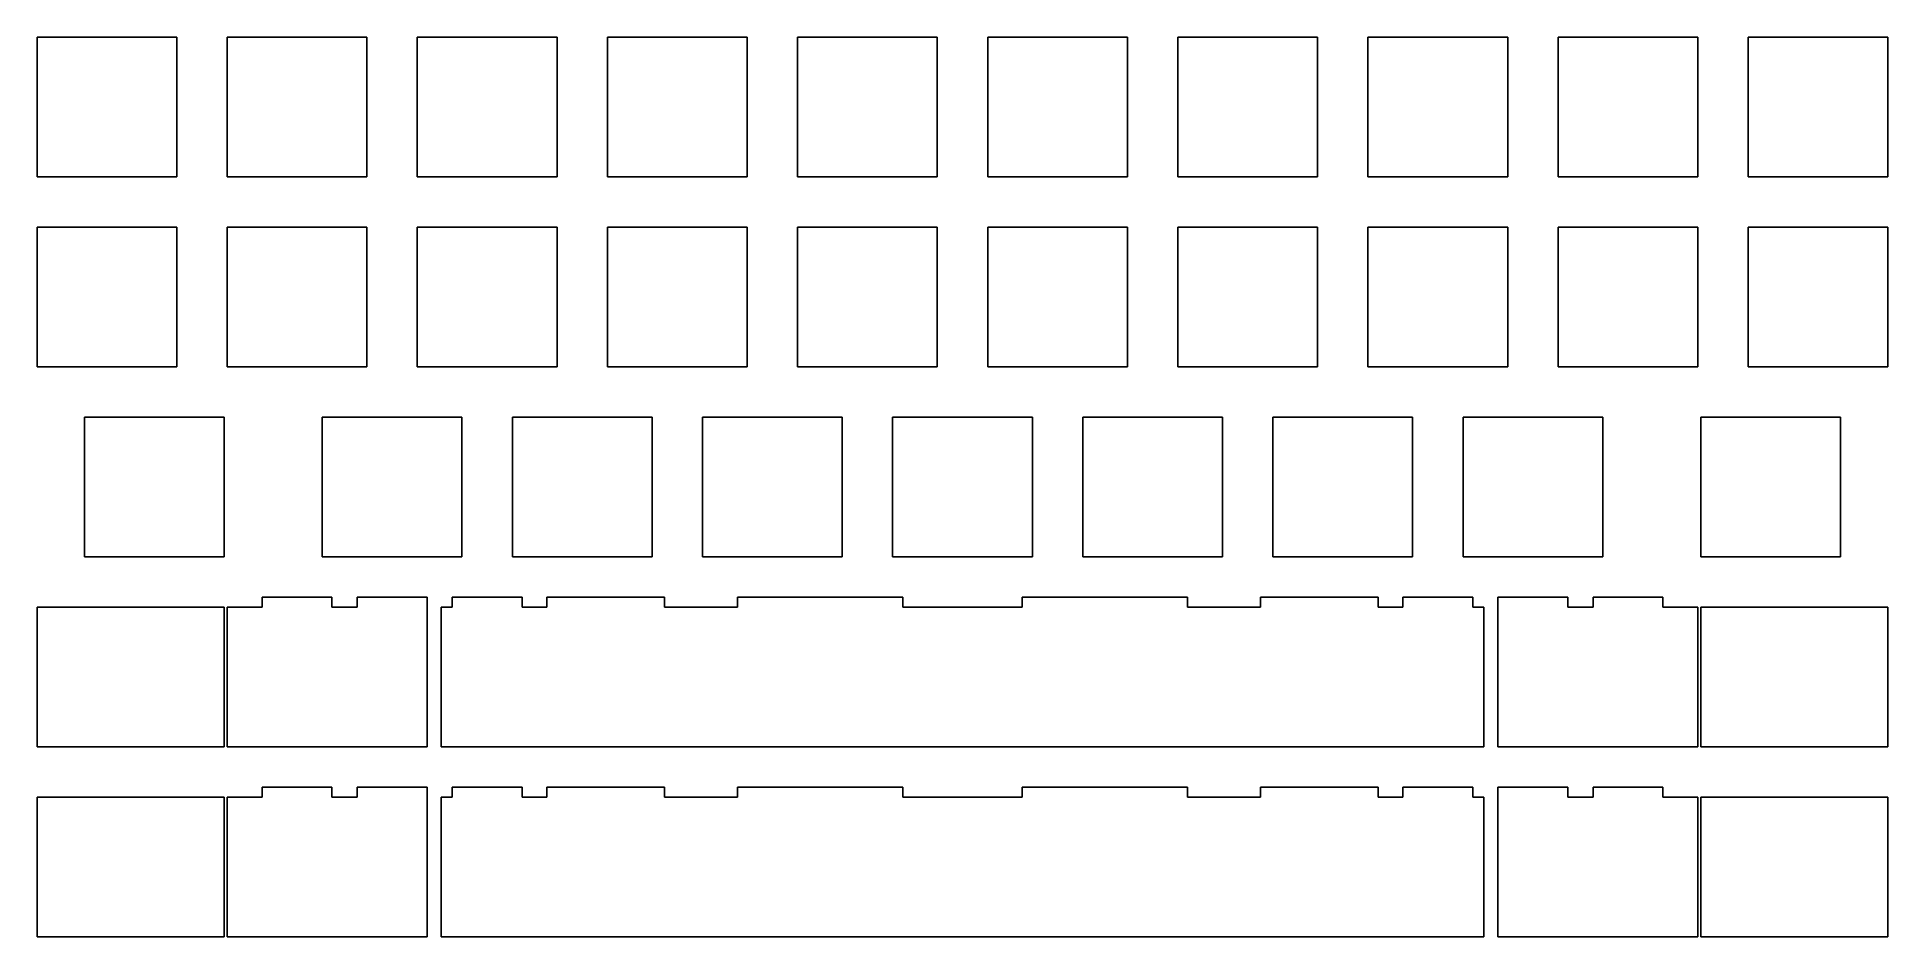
# Model space of a CAD drawing. Header units: millimetres. Extents: x 3 to 188, y -93 to -3.
import ezdxf

# ---------------------------------------------------------------- set-up
doc = ezdxf.new("R2010")
doc.units = ezdxf.units.MM

msp = doc.modelspace()

# ---------------------------------------------------------------- linework, layer by layer
at = {"linetype": 'CONTINUOUS'}
for p, q in [((16.525, -2.525), (2.525, -2.525)), ((2.525, -2.525), (2.525, -16.525)), ((16.525, -16.525), (16.525, -2.525)), ((35.575, -2.525), (21.575, -2.525)), ((21.575, -2.525), (21.575, -16.525)), ((35.575, -16.525), (35.575, -2.525)), ((54.625, -2.525), (40.625, -2.525)), ((40.625, -2.525), (40.625, -16.525)), ((54.625, -16.525), (54.625, -2.525)), ((73.675, -2.525), (59.675, -2.525)), ((59.675, -2.525), (59.675, -16.525)), ((73.675, -16.525), (73.675, -2.525)), ((92.725, -2.525), (78.725, -2.525)), ((78.725, -2.525), (78.725, -16.525)), ((92.725, -16.525), (92.725, -2.525)), ((111.775, -2.525), (97.775, -2.525)), ((97.775, -2.525), (97.775, -16.525)), ((111.775, -16.525), (111.775, -2.525)), ((130.825, -2.525), (116.825, -2.525)), ((116.825, -2.525), (116.825, -16.525)), ((130.825, -16.525), (130.825, -2.525)), ((149.875, -2.525), (135.875, -2.525)), ((135.875, -2.525), (135.875, -16.525)), ((149.875, -16.525), (149.875, -2.525)), ((168.925, -2.525), (154.925, -2.525)), ((154.925, -2.525), (154.925, -16.525)), ((168.925, -16.525), (168.925, -2.525)), ((187.975, -2.525), (173.975, -2.525)), ((173.975, -2.525), (173.975, -16.525)), ((187.975, -16.525), (187.975, -2.525)), ((2.525, -16.525), (16.525, -16.525)), ((21.575, -16.525), (35.575, -16.525)), ((40.625, -16.525), (54.625, -16.525)), ((59.675, -16.525), (73.675, -16.525)), ((78.725, -16.525), (92.725, -16.525)), ((97.775, -16.525), (111.775, -16.525)), ((116.825, -16.525), (130.825, -16.525)), ((135.875, -16.525), (149.875, -16.525)), ((154.925, -16.525), (168.925, -16.525)), ((173.975, -16.525), (187.975, -16.525)), ((16.525, -21.575), (2.525, -21.575)), ((2.525, -21.575), (2.525, -35.575)), ((16.525, -35.575), (16.525, -21.575)), ((35.575, -21.575), (21.575, -21.575)), ((21.575, -21.575), (21.575, -35.575)), ((35.575, -35.575), (35.575, -21.575)), ((54.625, -21.575), (40.625, -21.575)), ((40.625, -21.575), (40.625, -35.575)), ((54.625, -35.575), (54.625, -21.575)), ((73.675, -21.575), (59.675, -21.575)), ((59.675, -21.575), (59.675, -35.575)), ((73.675, -35.575), (73.675, -21.575)), ((92.725, -21.575), (78.725, -21.575)), ((78.725, -21.575), (78.725, -35.575)), ((92.725, -35.575), (92.725, -21.575)), ((111.775, -21.575), (97.775, -21.575)), ((97.775, -21.575), (97.775, -35.575)), ((111.775, -35.575), (111.775, -21.575)), ((130.825, -21.575), (116.825, -21.575)), ((116.825, -21.575), (116.825, -35.575)), ((130.825, -35.575), (130.825, -21.575)), ((149.875, -21.575), (135.875, -21.575)), ((135.875, -21.575), (135.875, -35.575)), ((149.875, -35.575), (149.875, -21.575)), ((168.925, -21.575), (154.925, -21.575)), ((154.925, -21.575), (154.925, -35.575)), ((168.925, -35.575), (168.925, -21.575)), ((187.975, -21.575), (173.975, -21.575)), ((173.975, -21.575), (173.975, -35.575)), ((187.975, -35.575), (187.975, -21.575)), ((2.525, -35.575), (16.525, -35.575)), ((21.575, -35.575), (35.575, -35.575)), ((40.625, -35.575), (54.625, -35.575)), ((59.675, -35.575), (73.675, -35.575)), ((78.725, -35.575), (92.725, -35.575)), ((97.775, -35.575), (111.775, -35.575)), ((116.825, -35.575), (130.825, -35.575)), ((135.875, -35.575), (149.875, -35.575)), ((154.925, -35.575), (168.925, -35.575)), ((173.975, -35.575), (187.975, -35.575)), ((21.2875, -40.625), (7.2875, -40.625)), ((7.2875, -40.625), (7.2875, -54.625)), ((21.2875, -54.625), (21.2875, -40.625)), ((45.1, -40.625), (31.1, -40.625)), ((31.1, -40.625), (31.1, -54.625)), ((45.1, -54.625), (45.1, -40.625)), ((64.15, -40.625), (50.15, -40.625)), ((50.15, -40.625), (50.15, -54.625)), ((64.15, -54.625), (64.15, -40.625)), ((83.2, -40.625), (69.2, -40.625)), ((69.2, -40.625), (69.2, -54.625)), ((83.2, -54.625), (83.2, -40.625)), ((102.25, -40.625), (88.25, -40.625)), ((88.25, -40.625), (88.25, -54.625)), ((102.25, -54.625), (102.25, -40.625)), ((121.3, -40.625), (107.3, -40.625)), ((107.3, -40.625), (107.3, -54.625)), ((121.3, -54.625), (121.3, -40.625)), ((140.35, -40.625), (126.35, -40.625)), ((126.35, -40.625), (126.35, -54.625)), ((140.35, -54.625), (140.35, -40.625)), ((159.4, -40.625), (145.4, -40.625)), ((145.4, -40.625), (145.4, -54.625)), ((159.4, -54.625), (159.4, -40.625)), ((183.2125, -40.625), (169.2125, -40.625)), ((169.2125, -40.625), (169.2125, -54.625)), ((183.2125, -54.625), (183.2125, -40.625)), ((7.2875, -54.625), (21.2875, -54.625)), ((31.1, -54.625), (45.1, -54.625)), ((50.15, -54.625), (64.15, -54.625)), ((69.2, -54.625), (83.2, -54.625)), ((88.25, -54.625), (102.25, -54.625)), ((107.3, -54.625), (121.3, -54.625)), ((126.35, -54.625), (140.35, -54.625)), ((145.4, -54.625), (159.4, -54.625)), ((169.2125, -54.625), (183.2125, -54.625)), ((32.075, -58.675), (25.075, -58.675)), ((25.075, -58.675), (25.075, -59.675)), ((32.075, -59.675), (32.075, -58.675)), ((41.6, -58.675), (34.6, -58.675)), ((34.6, -58.675), (34.6, -59.675)), ((41.6, -73.675), (41.6, -58.675)), ((51.125, -58.675), (44.125, -58.675)), ((44.125, -58.675), (44.125, -59.675)), ((51.125, -59.675), (51.125, -58.675)), ((53.65, -58.675), (53.61825, -58.675)), ((53.61825, -58.675), (53.61825, -59.675)), ((58.38075, -58.675), (53.65, -58.675)), ((60.61825, -58.675), (58.38075, -58.675)), ((60.65, -58.675), (60.61825, -58.675)), ((65.38075, -58.675), (60.65, -58.675)), ((65.38075, -59.675), (65.38075, -58.675)), ((77.49425, -58.675), (72.7, -58.675)), ((72.7, -58.675), (72.7, -59.675)), ((79.7, -58.675), (77.49425, -58.675)), ((82.225, -58.675), (79.7, -58.675)), ((82.25675, -58.675), (82.225, -58.675)), ((84.49425, -58.675), (82.25675, -58.675)), ((89.225, -58.675), (84.49425, -58.675)), ((89.25675, -58.675), (89.225, -58.675)), ((89.25675, -59.675), (89.25675, -58.675)), ((101.275, -58.675), (101.24325, -58.675)), ((101.24325, -58.675), (101.24325, -59.675)), ((106.00575, -58.675), (101.275, -58.675)), ((108.24325, -58.675), (106.00575, -58.675)), ((108.275, -58.675), (108.24325, -58.675)), ((110.8, -58.675), (108.275, -58.675)), ((113.00575, -58.675), (110.8, -58.675)), ((117.8, -58.675), (113.00575, -58.675)), ((117.8, -59.675), (117.8, -58.675)), ((129.88175, -58.675), (125.11925, -58.675)), ((125.11925, -58.675), (125.11925, -59.675)), ((132.11925, -58.675), (129.88175, -58.675)), ((136.88175, -58.675), (132.11925, -58.675)), ((136.88175, -59.675), (136.88175, -58.675)), ((146.375, -58.675), (139.375, -58.675)), ((139.375, -58.675), (139.375, -59.675)), ((146.375, -59.675), (146.375, -58.675)), ((155.9, -58.675), (148.9, -58.675)), ((148.9, -58.675), (148.9, -73.675)), ((155.9, -59.675), (155.9, -58.675)), ((165.425, -58.675), (158.425, -58.675)), ((158.425, -58.675), (158.425, -59.675)), ((165.425, -59.675), (165.425, -58.675)), ((7.2875, -59.675), (2.525, -59.675)), ((2.525, -59.675), (2.525, -73.675)), ((16.525, -59.675), (7.2875, -59.675)), ((21.2875, -59.675), (16.525, -59.675)), ((21.2875, -73.675), (21.2875, -59.675)), ((25.075, -59.675), (21.575, -59.675)), ((21.575, -59.675), (21.575, -73.675)), ((34.6, -59.675), (32.075, -59.675)), ((44.125, -59.675), (43.00625, -59.675)), ((43.00625, -59.675), (43.00625, -73.675)), ((53.61825, -59.675), (51.125, -59.675)), ((66.81875, -59.675), (65.38075, -59.675)), ((71.58125, -59.675), (66.81875, -59.675)), ((72.7, -59.675), (71.58125, -59.675)), ((101.24325, -59.675), (89.25675, -59.675)), ((118.91875, -59.675), (117.8, -59.675)), ((123.68125, -59.675), (118.91875, -59.675)), ((125.11925, -59.675), (123.68125, -59.675)), ((139.375, -59.675), (136.88175, -59.675)), ((147.49375, -59.675), (146.375, -59.675)), ((147.49375, -73.675), (147.49375, -59.675)), ((158.425, -59.675), (155.9, -59.675)), ((168.925, -59.675), (165.425, -59.675)), ((168.925, -73.675), (168.925, -59.675)), ((173.975, -59.675), (169.2125, -59.675)), ((169.2125, -59.675), (169.2125, -73.675)), ((183.2125, -59.675), (173.975, -59.675)), ((187.975, -59.675), (183.2125, -59.675)), ((187.975, -73.675), (187.975, -59.675)), ((2.525, -73.675), (7.2875, -73.675)), ((7.2875, -73.675), (16.525, -73.675)), ((16.525, -73.675), (21.2875, -73.675)), ((21.575, -73.675), (25.075, -73.675)), ((25.075, -73.675), (26.3375, -73.675)), ((26.3375, -73.675), (32.075, -73.675)), ((32.075, -73.675), (34.6, -73.675)), ((34.6, -73.675), (35.575, -73.675)), ((35.575, -73.675), (40.3375, -73.675)), ((40.3375, -73.675), (41.6, -73.675)), ((43.00625, -73.675), (44.125, -73.675)), ((44.125, -73.675), (51.125, -73.675)), ((51.125, -73.675), (53.61825, -73.675)), ((53.61825, -73.675), (53.65, -73.675)), ((53.65, -73.675), (57.00625, -73.675)), ((57.00625, -73.675), (58.38075, -73.675)), ((58.38075, -73.675), (59.675, -73.675)), ((59.675, -73.675), (60.61825, -73.675)), ((60.61825, -73.675), (60.65, -73.675)), ((60.65, -73.675), (62.05625, -73.675)), ((62.05625, -73.675), (65.38075, -73.675)), ((65.38075, -73.675), (66.81875, -73.675)), ((66.81875, -73.675), (71.58125, -73.675)), ((71.58125, -73.675), (72.7, -73.675)), ((72.7, -73.675), (73.675, -73.675)), ((73.675, -73.675), (76.05625, -73.675)), ((76.05625, -73.675), (77.49425, -73.675)), ((77.49425, -73.675), (79.7, -73.675)), ((79.7, -73.675), (80.81875, -73.675)), ((80.81875, -73.675), (82.225, -73.675)), ((82.225, -73.675), (82.25675, -73.675)), ((82.25675, -73.675), (84.49425, -73.675)), ((84.49425, -73.675), (85.58125, -73.675)), ((85.58125, -73.675), (88.25, -73.675)), ((88.25, -73.675), (89.225, -73.675)), ((89.225, -73.675), (89.25675, -73.675)), ((89.25675, -73.675), (101.24325, -73.675)), ((101.24325, -73.675), (101.275, -73.675)), ((101.275, -73.675), (102.25, -73.675)), ((102.25, -73.675), (104.91875, -73.675)), ((104.91875, -73.675), (106.00575, -73.675)), ((106.00575, -73.675), (108.24325, -73.675)), ((108.24325, -73.675), (108.275, -73.675)), ((108.275, -73.675), (109.68125, -73.675)), ((109.68125, -73.675), (110.8, -73.675)), ((110.8, -73.675), (113.00575, -73.675)), ((113.00575, -73.675), (114.44375, -73.675)), ((114.44375, -73.675), (116.825, -73.675)), ((116.825, -73.675), (117.8, -73.675)), ((117.8, -73.675), (118.91875, -73.675)), ((118.91875, -73.675), (123.68125, -73.675)), ((123.68125, -73.675), (125.11925, -73.675)), ((125.11925, -73.675), (128.44375, -73.675)), ((128.44375, -73.675), (129.88175, -73.675)), ((129.88175, -73.675), (130.825, -73.675)), ((130.825, -73.675), (132.11925, -73.675)), ((132.11925, -73.675), (133.49375, -73.675)), ((133.49375, -73.675), (136.88175, -73.675)), ((136.88175, -73.675), (139.375, -73.675)), ((139.375, -73.675), (146.375, -73.675)), ((146.375, -73.675), (147.49375, -73.675)), ((148.9, -73.675), (150.1625, -73.675)), ((150.1625, -73.675), (154.925, -73.675)), ((154.925, -73.675), (155.9, -73.675)), ((155.9, -73.675), (158.425, -73.675)), ((158.425, -73.675), (164.1625, -73.675)), ((164.1625, -73.675), (165.425, -73.675)), ((165.425, -73.675), (168.925, -73.675)), ((169.2125, -73.675), (173.975, -73.675)), ((173.975, -73.675), (183.2125, -73.675)), ((183.2125, -73.675), (187.975, -73.675)), ((32.075, -77.725), (25.075, -77.725)), ((25.075, -77.725), (25.075, -78.725)), ((32.075, -78.725), (32.075, -77.725)), ((41.6, -77.725), (34.6, -77.725)), ((34.6, -77.725), (34.6, -78.725)), ((41.6, -92.725), (41.6, -77.725)), ((51.125, -77.725), (44.125, -77.725)), ((44.125, -77.725), (44.125, -78.725)), ((51.125, -78.725), (51.125, -77.725)), ((53.65, -77.725), (53.61825, -77.725)), ((53.61825, -77.725), (53.61825, -78.725)), ((58.38075, -77.725), (53.65, -77.725)), ((60.61825, -77.725), (58.38075, -77.725)), ((60.65, -77.725), (60.61825, -77.725)), ((65.38075, -77.725), (60.65, -77.725)), ((65.38075, -78.725), (65.38075, -77.725)), ((77.49425, -77.725), (72.7, -77.725)), ((72.7, -77.725), (72.7, -78.725)), ((79.7, -77.725), (77.49425, -77.725)), ((82.225, -77.725), (79.7, -77.725)), ((82.25675, -77.725), (82.225, -77.725)), ((84.49425, -77.725), (82.25675, -77.725)), ((89.225, -77.725), (84.49425, -77.725)), ((89.25675, -77.725), (89.225, -77.725)), ((89.25675, -78.725), (89.25675, -77.725)), ((101.275, -77.725), (101.24325, -77.725)), ((101.24325, -77.725), (101.24325, -78.725)), ((106.00575, -77.725), (101.275, -77.725)), ((108.24325, -77.725), (106.00575, -77.725)), ((108.275, -77.725), (108.24325, -77.725)), ((110.8, -77.725), (108.275, -77.725)), ((113.00575, -77.725), (110.8, -77.725)), ((117.8, -77.725), (113.00575, -77.725)), ((117.8, -78.725), (117.8, -77.725)), ((129.88175, -77.725), (125.11925, -77.725)), ((125.11925, -77.725), (125.11925, -78.725)), ((132.11925, -77.725), (129.88175, -77.725)), ((136.88175, -77.725), (132.11925, -77.725)), ((136.88175, -78.725), (136.88175, -77.725)), ((146.375, -77.725), (139.375, -77.725)), ((139.375, -77.725), (139.375, -78.725)), ((146.375, -78.725), (146.375, -77.725)), ((155.9, -77.725), (148.9, -77.725)), ((148.9, -77.725), (148.9, -92.725)), ((155.9, -78.725), (155.9, -77.725)), ((165.425, -77.725), (158.425, -77.725)), ((158.425, -77.725), (158.425, -78.725)), ((165.425, -78.725), (165.425, -77.725)), ((7.2875, -78.725), (2.525, -78.725)), ((2.525, -78.725), (2.525, -92.725)), ((16.525, -78.725), (7.2875, -78.725)), ((21.2875, -78.725), (16.525, -78.725)), ((21.2875, -92.725), (21.2875, -78.725)), ((25.075, -78.725), (21.575, -78.725)), ((21.575, -78.725), (21.575, -92.725)), ((34.6, -78.725), (32.075, -78.725)), ((44.125, -78.725), (43.00625, -78.725)), ((43.00625, -78.725), (43.00625, -92.725)), ((53.61825, -78.725), (51.125, -78.725)), ((66.81875, -78.725), (65.38075, -78.725)), ((71.58125, -78.725), (66.81875, -78.725)), ((72.7, -78.725), (71.58125, -78.725)), ((101.24325, -78.725), (89.25675, -78.725)), ((118.91875, -78.725), (117.8, -78.725)), ((123.68125, -78.725), (118.91875, -78.725)), ((125.11925, -78.725), (123.68125, -78.725)), ((139.375, -78.725), (136.88175, -78.725)), ((147.49375, -78.725), (146.375, -78.725)), ((147.49375, -92.725), (147.49375, -78.725)), ((158.425, -78.725), (155.9, -78.725)), ((168.925, -78.725), (165.425, -78.725)), ((168.925, -92.725), (168.925, -78.725)), ((173.975, -78.725), (169.2125, -78.725)), ((169.2125, -78.725), (169.2125, -92.725)), ((183.2125, -78.725), (173.975, -78.725)), ((187.975, -78.725), (183.2125, -78.725)), ((187.975, -92.725), (187.975, -78.725)), ((2.525, -92.725), (7.2875, -92.725)), ((7.2875, -92.725), (16.525, -92.725)), ((16.525, -92.725), (21.2875, -92.725)), ((21.575, -92.725), (25.075, -92.725)), ((25.075, -92.725), (26.3375, -92.725)), ((26.3375, -92.725), (32.075, -92.725)), ((32.075, -92.725), (34.6, -92.725)), ((34.6, -92.725), (35.575, -92.725)), ((35.575, -92.725), (40.3375, -92.725)), ((40.3375, -92.725), (41.6, -92.725)), ((43.00625, -92.725), (44.125, -92.725)), ((44.125, -92.725), (51.125, -92.725)), ((51.125, -92.725), (53.61825, -92.725)), ((53.61825, -92.725), (53.65, -92.725)), ((53.65, -92.725), (57.00625, -92.725)), ((57.00625, -92.725), (58.38075, -92.725)), ((58.38075, -92.725), (59.675, -92.725)), ((59.675, -92.725), (60.61825, -92.725)), ((60.61825, -92.725), (60.65, -92.725)), ((60.65, -92.725), (62.05625, -92.725)), ((62.05625, -92.725), (65.38075, -92.725)), ((65.38075, -92.725), (66.81875, -92.725)), ((66.81875, -92.725), (71.58125, -92.725)), ((71.58125, -92.725), (72.7, -92.725)), ((72.7, -92.725), (73.675, -92.725)), ((73.675, -92.725), (76.05625, -92.725)), ((76.05625, -92.725), (77.49425, -92.725)), ((77.49425, -92.725), (79.7, -92.725)), ((79.7, -92.725), (80.81875, -92.725)), ((80.81875, -92.725), (82.225, -92.725)), ((82.225, -92.725), (82.25675, -92.725)), ((82.25675, -92.725), (84.49425, -92.725)), ((84.49425, -92.725), (85.58125, -92.725)), ((85.58125, -92.725), (88.25, -92.725)), ((88.25, -92.725), (89.225, -92.725)), ((89.225, -92.725), (89.25675, -92.725)), ((89.25675, -92.725), (101.24325, -92.725)), ((101.24325, -92.725), (101.275, -92.725)), ((101.275, -92.725), (102.25, -92.725)), ((102.25, -92.725), (104.91875, -92.725)), ((104.91875, -92.725), (106.00575, -92.725)), ((106.00575, -92.725), (108.24325, -92.725)), ((108.24325, -92.725), (108.275, -92.725)), ((108.275, -92.725), (109.68125, -92.725)), ((109.68125, -92.725), (110.8, -92.725)), ((110.8, -92.725), (113.00575, -92.725)), ((113.00575, -92.725), (114.44375, -92.725)), ((114.44375, -92.725), (116.825, -92.725)), ((116.825, -92.725), (117.8, -92.725)), ((117.8, -92.725), (118.91875, -92.725)), ((118.91875, -92.725), (123.68125, -92.725)), ((123.68125, -92.725), (125.11925, -92.725)), ((125.11925, -92.725), (128.44375, -92.725)), ((128.44375, -92.725), (129.88175, -92.725)), ((129.88175, -92.725), (130.825, -92.725)), ((130.825, -92.725), (132.11925, -92.725)), ((132.11925, -92.725), (133.49375, -92.725)), ((133.49375, -92.725), (136.88175, -92.725)), ((136.88175, -92.725), (139.375, -92.725)), ((139.375, -92.725), (146.375, -92.725)), ((146.375, -92.725), (147.49375, -92.725)), ((148.9, -92.725), (150.1625, -92.725)), ((150.1625, -92.725), (154.925, -92.725)), ((154.925, -92.725), (155.9, -92.725)), ((155.9, -92.725), (158.425, -92.725)), ((158.425, -92.725), (164.1625, -92.725)), ((164.1625, -92.725), (165.425, -92.725)), ((165.425, -92.725), (168.925, -92.725)), ((169.2125, -92.725), (173.975, -92.725)), ((173.975, -92.725), (183.2125, -92.725)), ((183.2125, -92.725), (187.975, -92.725))]:
    msp.add_line(p, q, dxfattribs=at)

doc.saveas('drawing.dxf')
